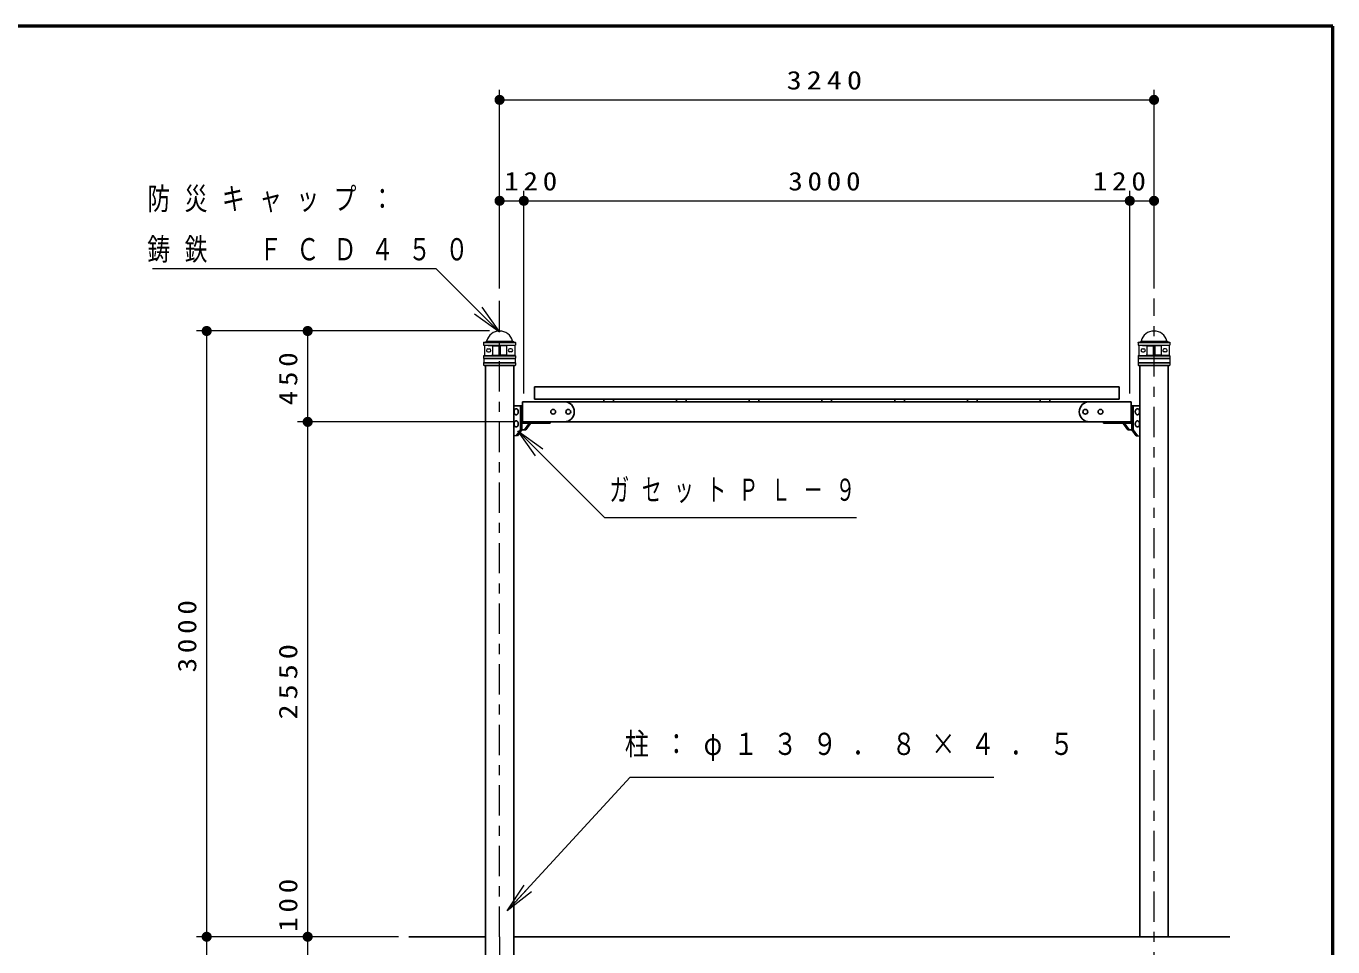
# Model space of a CAD drawing. Units: millimetres on the paper, scale 1:50. Extents: x -365 to 10, y -38 to 257.
# Drawn here: x -129.4 to 0, y 165.8 to 257 of the extents above; entities that cross this region are included whole.
import ezdxf

# ---------------------------------------------------------------- set-up
doc = ezdxf.new("R2010")
doc.units = ezdxf.units.MM
doc.linetypes.add('USER2', pattern=[6, 3, -1, 1, -1])
doc.layers.add('LY_1', color=7, linetype='Continuous', lineweight=25)
doc.layers.add('LY_2', color=7, linetype='Continuous', lineweight=13)
doc.styles.add('ＭＳ ゴシック', font='')
doc.styles.get('ＭＳ ゴシック').set_extended_font_data('MS Gothic')

# ---------------------------------------------------------------- blocks, each defined once
blk = doc.blocks.new('filled_dot')
at = {"color": 0, "linetype": 'Continuous', "lineweight": -2, "const_width": 1.25}
blk.add_lwpolyline([(-0.625, 0, 1), (0.625, 0, 1)], format="xyb", close=True, dxfattribs=at)

msp = doc.modelspace()

# ---------------------------------------------------------------- linework, layer by layer
at = {"layer": 'LY_1', "lineweight": 13}
for p, q in [((-82.507, 231.028), (-82.507, 250.697)), ((-17.707, 231.028), (-17.707, 250.697)), ((-82.507, 249.697), (-17.707, 249.697)), ((-80.107, 220.606), (-80.107, 240.697)), ((-20.107, 220.606), (-20.107, 240.697)), ((-82.507, 239.697), (-76.22, 239.697)), ((-80.107, 239.697), (-20.107, 239.697)), ((-23.872, 239.697), (-17.707, 239.697)), ((-84.278, 229.169), (-82.51, 226.695)), ((-82.51, 226.695), (-84.985, 228.462)), ((-82.51, 226.695), (-84.631, 228.816)), ((-83.507, 226.804), (-112.507, 226.804)), ((-111.507, 166.804), (-111.507, 226.804)), ((-101.507, 217.804), (-101.507, 226.804)), ((-84.087, 225.666), (-84.067, 225.686)), ((-84.087, 225.666), (-84.087, 225.406)), ((-84.087, 225.666), (-80.927, 225.666)), ((-84.087, 225.406), (-80.927, 225.406)), ((-84.087, 225.406), (-84.067, 225.386)), ((-84.067, 225.686), (-80.947, 225.686)), ((-84.067, 225.386), (-83.245, 225.35)), ((-84.067, 225.386), (-80.947, 225.386)), ((-84.007, 225.382), (-84.007, 224.39)), ((-83.905, 225.686), (-83.787, 225.804)), ((-83.787, 225.804), (-81.227, 225.804)), ((-83.207, 225.348), (-82.577, 225.348)), ((-83.207, 225.31), (-83.207, 224.461)), ((-82.577, 225.346), (-82.577, 224.426)), ((-81.807, 225.348), (-82.437, 225.348)), ((-82.437, 225.346), (-82.437, 224.426)), ((-81.807, 225.31), (-81.807, 224.461)), ((-80.947, 225.386), (-81.768, 225.35)), ((-81.109, 225.686), (-81.227, 225.804)), ((-81.007, 225.382), (-81.007, 224.39)), ((-80.947, 225.686), (-80.927, 225.666)), ((-80.947, 225.386), (-80.927, 225.406)), ((-80.927, 225.666), (-80.927, 225.406)), ((-19.287, 225.666), (-19.267, 225.686)), ((-19.287, 225.666), (-19.287, 225.406)), ((-19.287, 225.666), (-16.127, 225.666)), ((-19.287, 225.406), (-16.127, 225.406)), ((-19.287, 225.406), (-19.267, 225.386)), ((-19.267, 225.686), (-16.147, 225.686)), ((-19.267, 225.386), (-18.445, 225.35)), ((-19.267, 225.386), (-16.147, 225.386)), ((-19.207, 225.382), (-19.207, 224.39)), ((-19.105, 225.686), (-18.987, 225.804)), ((-18.987, 225.804), (-16.427, 225.804)), ((-18.407, 225.348), (-17.777, 225.348)), ((-18.407, 225.31), (-18.407, 224.461)), ((-17.777, 225.346), (-17.777, 224.426)), ((-17.007, 225.348), (-17.637, 225.348)), ((-17.637, 225.346), (-17.637, 224.426)), ((-17.007, 225.31), (-17.007, 224.461)), ((-16.147, 225.386), (-16.968, 225.35)), ((-16.309, 225.686), (-16.427, 225.804)), ((-16.207, 225.382), (-16.207, 224.39)), ((-16.147, 225.686), (-16.127, 225.666)), ((-16.147, 225.386), (-16.127, 225.406)), ((-16.127, 225.666), (-16.127, 225.406)), ((-84.047, 224.386), (-84.087, 224.346)), ((-84.087, 224.346), (-80.927, 224.346)), ((-84.087, 224.346), (-84.087, 224.106)), ((-84.087, 224.106), (-80.927, 224.106)), ((-84.087, 224.106), (-84.067, 224.086)), ((-84.067, 224.086), (-80.947, 224.086)), ((-84.067, 224.086), (-84.067, 223.686)), ((-84.047, 224.386), (-83.245, 224.421)), ((-84.047, 224.386), (-80.967, 224.386)), ((-83.657, 225.036), (-83.517, 225.036)), ((-83.657, 224.736), (-83.517, 224.736)), ((-83.207, 224.422), (-82.577, 224.422)), ((-81.807, 224.422), (-82.437, 224.422)), ((-80.967, 224.386), (-81.768, 224.421)), ((-81.357, 225.036), (-81.497, 225.036)), ((-81.357, 224.736), (-81.497, 224.736)), ((-80.967, 224.386), (-80.927, 224.346)), ((-80.927, 224.106), (-80.947, 224.086)), ((-80.947, 224.086), (-80.947, 223.686)), ((-80.927, 224.346), (-80.927, 224.106)), ((-19.247, 224.386), (-19.287, 224.346)), ((-19.287, 224.346), (-16.127, 224.346)), ((-19.287, 224.346), (-19.287, 224.106)), ((-19.287, 224.106), (-16.127, 224.106)), ((-19.287, 224.106), (-19.267, 224.086)), ((-19.267, 224.086), (-16.147, 224.086)), ((-19.267, 224.086), (-19.267, 223.686)), ((-19.247, 224.386), (-18.445, 224.421)), ((-19.247, 224.386), (-16.167, 224.386)), ((-18.857, 225.036), (-18.717, 225.036)), ((-18.857, 224.736), (-18.717, 224.736)), ((-18.407, 224.422), (-17.777, 224.422)), ((-17.007, 224.422), (-17.637, 224.422)), ((-16.167, 224.386), (-16.968, 224.421)), ((-16.557, 225.036), (-16.697, 225.036)), ((-16.557, 224.736), (-16.697, 224.736)), ((-16.167, 224.386), (-16.127, 224.346)), ((-16.127, 224.106), (-16.147, 224.086)), ((-16.147, 224.086), (-16.147, 223.686)), ((-16.127, 224.346), (-16.127, 224.106)), ((-84.067, 223.686), (-84.087, 223.666)), ((-84.087, 223.666), (-80.927, 223.666)), ((-84.087, 223.666), (-84.087, 223.426)), ((-84.087, 223.426), (-80.927, 223.426)), ((-84.087, 223.426), (-84.047, 223.386)), ((-84.067, 223.686), (-80.947, 223.686)), ((-84.047, 223.386), (-80.967, 223.386)), ((-80.927, 223.426), (-80.967, 223.386)), ((-80.947, 223.686), (-80.927, 223.666)), ((-80.927, 223.666), (-80.927, 223.426)), ((-19.267, 223.686), (-19.287, 223.666)), ((-19.287, 223.666), (-16.127, 223.666)), ((-19.287, 223.666), (-19.287, 223.426)), ((-19.287, 223.426), (-16.127, 223.426)), ((-19.287, 223.426), (-19.247, 223.386)), ((-19.267, 223.686), (-16.147, 223.686)), ((-19.247, 223.386), (-16.167, 223.386)), ((-16.127, 223.426), (-16.167, 223.386)), ((-16.147, 223.686), (-16.127, 223.666)), ((-16.127, 223.666), (-16.127, 223.426)), ((-81.027, 217.804), (-102.507, 217.804)), ((-101.507, 166.804), (-101.507, 217.804)), ((-80.713, 216.914), (-78.591, 214.793)), ((-80.713, 216.914), (-78.238, 215.146)), ((-78.945, 214.439), (-80.713, 216.914)), ((-101.507, 164.804), (-101.507, 173.076)), ((-81.742, 169.385), (-80.08, 171.932)), ((-81.742, 169.385), (-79.712, 171.593)), ((-79.344, 171.255), (-81.742, 169.385)), ((-92.507, 166.804), (-112.507, 166.804)), ((-92.507, 166.804), (-112.507, 166.804)), ((-111.507, 149.804), (-111.507, 166.804))]:
    msp.add_line(p, q, dxfattribs=at)
at = {"layer": 'LY_1', "linetype": 'USER2', "lineweight": 13}
for p, q in [((-82.507, 166.804), (-82.507, 230.028)), ((-17.707, 162.29), (-17.707, 230.028)), ((-82.507, 166.804), (-82.507, 147.759))]:
    msp.add_line(p, q, dxfattribs=at)
at = {"layer": 'LY_1'}
for p, q in [((-83.905, 223.386), (-83.905, 166.804)), ((-81.109, 223.386), (-81.109, 166.804)), ((-19.105, 223.386), (-19.105, 166.804)), ((-16.309, 223.386), (-16.309, 166.804)), ((-50.107, 219.804), (-76.107, 219.804)), ((-50.107, 219.804), (-24.107, 219.804)), ((-50.107, 217.804), (-76.107, 217.804)), ((-50.107, 217.804), (-24.107, 217.804)), ((-91.507, 166.804), (-83.905, 166.804)), ((-83.905, 166.804), (-83.905, 157.984)), ((-81.109, 166.804), (-10.214, 166.804)), ((-81.109, 166.804), (-81.109, 157.984))]:
    msp.add_line(p, q, dxfattribs=at)
at = {"layer": 'LY_1', "color": 40}
for p, q in [((-79.047, 221.264), (-21.167, 221.264)), ((-79.047, 220.064), (-79.047, 221.264)), ((-21.167, 220.064), (-21.167, 221.264)), ((-79.047, 220.064), (-21.167, 220.064)), ((-72.187, 219.804), (-72.187, 220.064)), ((-71.227, 219.804), (-71.227, 220.064)), ((-64.987, 219.804), (-64.987, 220.064)), ((-64.027, 219.804), (-64.027, 220.064)), ((-57.787, 219.804), (-57.787, 220.064)), ((-56.827, 219.804), (-56.827, 220.064)), ((-50.587, 219.804), (-50.587, 220.064)), ((-49.627, 219.804), (-49.627, 220.064)), ((-43.387, 219.804), (-43.387, 220.064)), ((-42.427, 219.804), (-42.427, 220.064)), ((-36.187, 219.804), (-36.187, 220.064)), ((-35.227, 219.804), (-35.227, 220.064)), ((-28.987, 219.804), (-28.987, 220.064)), ((-28.027, 219.804), (-28.027, 220.064)), ((-79.619, 217.604), (-79.619, 217.684)), ((-79.491, 217.604), (-79.619, 217.604)), ((-79.491, 217.604), (-79.491, 217.684))]:
    msp.add_line(p, q, dxfattribs=at)
at = {"layer": 'LY_1', "color": 4}
for p, q in [((-80.226, 219.404), (-81.109, 219.404)), ((-80.439, 217.004), (-80.439, 219.404)), ((-80.312, 217.004), (-80.312, 219.404)), ((-76.107, 219.804), (-80.226, 219.804)), ((-80.226, 217.684), (-80.226, 219.804)), ((-24.107, 219.804), (-19.987, 219.804)), ((-19.987, 217.684), (-19.987, 219.804)), ((-19.987, 219.404), (-19.105, 219.404)), ((-19.901, 217.004), (-19.901, 219.404)), ((-19.774, 217.004), (-19.774, 219.404)), ((-76.107, 217.804), (-80.226, 217.804)), ((-80.226, 217.684), (-77.507, 217.684)), ((-80.043, 217.004), (-79.619, 217.604)), ((-79.916, 217.004), (-79.491, 217.604)), ((-77.507, 217.684), (-77.507, 217.804)), ((-24.107, 217.804), (-19.987, 217.804)), ((-22.707, 217.684), (-22.707, 217.804)), ((-19.987, 217.684), (-22.707, 217.684)), ((-20.722, 217.604), (-20.722, 217.684)), ((-20.297, 217.004), (-20.722, 217.604)), ((-20.722, 217.604), (-20.594, 217.604)), ((-20.594, 217.604), (-20.594, 217.684)), ((-20.17, 217.004), (-20.594, 217.604)), ((-80.863, 216.404), (-80.439, 217.004)), ((-80.736, 216.404), (-80.312, 217.004)), ((-79.916, 217.004), (-80.439, 217.004)), ((-20.297, 217.004), (-19.774, 217.004)), ((-19.477, 216.404), (-19.901, 217.004)), ((-19.35, 216.404), (-19.774, 217.004))]:
    msp.add_line(p, q, dxfattribs=at)
at = {"layer": 'LY_1', "color": 4, "lineweight": 13}
for p, q in [((-80.736, 216.404), (-81.109, 216.404)), ((-19.477, 216.404), (-19.105, 216.404))]:
    msp.add_line(p, q, dxfattribs=at)
at = {"layer": 'LY_1', "lineweight": 13}
for points in [[(-82.51, 226.695), (-88.793, 232.977), (-116.868, 232.977)], [(-80.713, 216.914), (-72.118, 208.32), (-47.163, 208.32)], [(-81.742, 169.385), (-69.581, 182.61), (-33.573, 182.61)]]:
    msp.add_lwpolyline(points, dxfattribs=at)
at = {"layer": 'LY_1', "color": 4}
for points in [[(-80.863, 219.104), (-80.882, 219.102), (-80.9, 219.099), (-80.918, 219.093), (-80.936, 219.085), (-80.953, 219.075), (-80.969, 219.063), (-80.985, 219.049), (-81, 219.033), (-81.013, 219.016), (-81.026, 218.996), (-81.037, 218.976), (-81.047, 218.954), (-81.056, 218.93), (-81.063, 218.906), (-81.068, 218.881), (-81.072, 218.856), (-81.075, 218.83), (-81.075, 218.804), (-81.075, 218.777), (-81.072, 218.751), (-81.068, 218.726), (-81.063, 218.701), (-81.056, 218.677), (-81.047, 218.654), (-81.037, 218.632), (-81.026, 218.611), (-81.013, 218.591), (-81, 218.574), (-80.985, 218.558), (-80.969, 218.544), (-80.953, 218.532), (-80.936, 218.522), (-80.918, 218.514), (-80.9, 218.508), (-80.882, 218.505), (-80.863, 218.504), (-80.845, 218.505), (-80.826, 218.508), (-80.808, 218.514), (-80.791, 218.522), (-80.774, 218.532), (-80.757, 218.544), (-80.742, 218.558), (-80.727, 218.574), (-80.713, 218.591), (-80.701, 218.611), (-80.689, 218.632), (-80.68, 218.654), (-80.671, 218.677), (-80.664, 218.701), (-80.658, 218.726), (-80.654, 218.751), (-80.652, 218.777), (-80.651, 218.804), (-80.652, 218.83), (-80.654, 218.856), (-80.658, 218.881), (-80.664, 218.906), (-80.671, 218.93), (-80.68, 218.954), (-80.689, 218.976), (-80.701, 218.996), (-80.713, 219.016), (-80.727, 219.033), (-80.742, 219.049), (-80.757, 219.063), (-80.774, 219.075), (-80.791, 219.085), (-80.808, 219.093), (-80.826, 219.099), (-80.845, 219.102)], [(-19.35, 219.104), (-19.368, 219.102), (-19.387, 219.099), (-19.405, 219.093), (-19.422, 219.085), (-19.439, 219.075), (-19.456, 219.063), (-19.471, 219.049), (-19.486, 219.033), (-19.5, 219.016), (-19.512, 218.996), (-19.524, 218.976), (-19.533, 218.954), (-19.542, 218.93), (-19.549, 218.906), (-19.555, 218.881), (-19.559, 218.856), (-19.561, 218.83), (-19.562, 218.804), (-19.561, 218.777), (-19.559, 218.751), (-19.555, 218.726), (-19.549, 218.701), (-19.542, 218.677), (-19.533, 218.654), (-19.524, 218.632), (-19.512, 218.611), (-19.5, 218.591), (-19.486, 218.574), (-19.471, 218.558), (-19.456, 218.544), (-19.439, 218.532), (-19.422, 218.522), (-19.405, 218.514), (-19.387, 218.508), (-19.368, 218.505), (-19.35, 218.504), (-19.331, 218.505), (-19.313, 218.508), (-19.295, 218.514), (-19.277, 218.522), (-19.26, 218.532), (-19.244, 218.544), (-19.228, 218.558), (-19.213, 218.574), (-19.2, 218.591), (-19.187, 218.611), (-19.176, 218.632), (-19.166, 218.654), (-19.158, 218.677), (-19.15, 218.701), (-19.145, 218.726), (-19.141, 218.751), (-19.138, 218.777), (-19.138, 218.804), (-19.138, 218.83), (-19.141, 218.856), (-19.145, 218.881), (-19.15, 218.906), (-19.158, 218.93), (-19.166, 218.954), (-19.176, 218.976), (-19.187, 218.996), (-19.2, 219.016), (-19.213, 219.033), (-19.228, 219.049), (-19.244, 219.063), (-19.26, 219.075), (-19.277, 219.085), (-19.295, 219.093), (-19.313, 219.099), (-19.331, 219.102)], [(-80.863, 217.904), (-80.882, 217.902), (-80.9, 217.899), (-80.918, 217.893), (-80.936, 217.885), (-80.953, 217.875), (-80.969, 217.863), (-80.985, 217.849), (-81, 217.833), (-81.013, 217.816), (-81.026, 217.796), (-81.037, 217.776), (-81.047, 217.754), (-81.056, 217.73), (-81.063, 217.706), (-81.068, 217.681), (-81.072, 217.656), (-81.075, 217.63), (-81.075, 217.604), (-81.075, 217.577), (-81.072, 217.551), (-81.068, 217.526), (-81.063, 217.501), (-81.056, 217.477), (-81.047, 217.454), (-81.037, 217.432), (-81.026, 217.411), (-81.013, 217.391), (-81, 217.374), (-80.985, 217.358), (-80.969, 217.344), (-80.953, 217.332), (-80.936, 217.322), (-80.918, 217.314), (-80.9, 217.308), (-80.882, 217.305), (-80.863, 217.304), (-80.845, 217.305), (-80.826, 217.308), (-80.808, 217.314), (-80.791, 217.322), (-80.774, 217.332), (-80.757, 217.344), (-80.742, 217.358), (-80.727, 217.374), (-80.713, 217.391), (-80.701, 217.411), (-80.689, 217.432), (-80.68, 217.454), (-80.671, 217.477), (-80.664, 217.501), (-80.658, 217.526), (-80.654, 217.551), (-80.652, 217.577), (-80.651, 217.604), (-80.652, 217.63), (-80.654, 217.656), (-80.658, 217.681), (-80.664, 217.706), (-80.671, 217.73), (-80.68, 217.754), (-80.689, 217.776), (-80.701, 217.796), (-80.713, 217.816), (-80.727, 217.833), (-80.742, 217.849), (-80.757, 217.863), (-80.774, 217.875), (-80.791, 217.885), (-80.808, 217.893), (-80.826, 217.899), (-80.845, 217.902)], [(-19.35, 217.904), (-19.368, 217.902), (-19.387, 217.899), (-19.405, 217.893), (-19.422, 217.885), (-19.439, 217.875), (-19.456, 217.863), (-19.471, 217.849), (-19.486, 217.833), (-19.5, 217.816), (-19.512, 217.796), (-19.524, 217.776), (-19.533, 217.754), (-19.542, 217.73), (-19.549, 217.706), (-19.555, 217.681), (-19.559, 217.656), (-19.561, 217.63), (-19.562, 217.604), (-19.561, 217.577), (-19.559, 217.551), (-19.555, 217.526), (-19.549, 217.501), (-19.542, 217.477), (-19.533, 217.454), (-19.524, 217.432), (-19.512, 217.411), (-19.5, 217.391), (-19.486, 217.374), (-19.471, 217.358), (-19.456, 217.344), (-19.439, 217.332), (-19.422, 217.322), (-19.405, 217.314), (-19.387, 217.308), (-19.368, 217.305), (-19.35, 217.304), (-19.331, 217.305), (-19.313, 217.308), (-19.295, 217.314), (-19.277, 217.322), (-19.26, 217.332), (-19.244, 217.344), (-19.228, 217.358), (-19.213, 217.374), (-19.2, 217.391), (-19.187, 217.411), (-19.176, 217.432), (-19.166, 217.454), (-19.158, 217.477), (-19.15, 217.501), (-19.145, 217.526), (-19.141, 217.551), (-19.138, 217.577), (-19.138, 217.604), (-19.138, 217.63), (-19.141, 217.656), (-19.145, 217.681), (-19.15, 217.706), (-19.158, 217.73), (-19.166, 217.754), (-19.176, 217.776), (-19.187, 217.796), (-19.2, 217.816), (-19.213, 217.833), (-19.228, 217.849), (-19.244, 217.863), (-19.26, 217.875), (-19.277, 217.885), (-19.295, 217.893), (-19.313, 217.899), (-19.331, 217.902)]]:
    msp.add_lwpolyline(points, close=True, dxfattribs=at)
for centre in [(-77.207, 218.804), (-75.707, 218.804), (-24.507, 218.804), (-23.007, 218.804)]:
    msp.add_circle(centre, 0.24, dxfattribs=at)
at = {"layer": 'LY_1', "lineweight": 13}
for centre, radius, start, end in [((-82.507, 225.484), 1.319, 14.00253, 165.99746), ((-17.707, 225.484), 1.319, 14.00253, 165.99746), ((-83.247, 225.31), 0.04, 0, 87.5), ((-82.617, 225.346), 0.04, 0, 90), ((-82.397, 225.346), 0.04, 90, 180), ((-81.767, 225.31), 0.04, 92.5, 180), ((-18.447, 225.31), 0.04, 0, 87.5), ((-17.817, 225.346), 0.04, 0, 90), ((-17.597, 225.346), 0.04, 90, 180), ((-16.967, 225.31), 0.04, 92.5, 180), ((-83.657, 224.886), 0.15, 90, 270), ((-83.517, 224.886), 0.15, 270, 90), ((-83.247, 224.461), 0.04, 272.5, 0), ((-82.617, 224.426), 0.04, 270, 0), ((-82.397, 224.426), 0.04, 180, 270), ((-81.767, 224.461), 0.04, 180, 267.5), ((-81.497, 224.886), 0.15, 90, 270), ((-81.357, 224.886), 0.15, 270, 90), ((-18.857, 224.886), 0.15, 90, 270), ((-18.717, 224.886), 0.15, 270, 90), ((-18.447, 224.461), 0.04, 272.5, 0), ((-17.817, 224.426), 0.04, 270, 0), ((-17.597, 224.426), 0.04, 180, 270), ((-16.967, 224.461), 0.04, 180, 267.5), ((-16.697, 224.886), 0.15, 90, 270), ((-16.557, 224.886), 0.15, 270, 90)]:
    msp.add_arc(centre, radius, start, end, dxfattribs=at)
at = {"layer": 'LY_1', "color": 4}
for centre, start, end in [((-76.107, 218.804), 270, 90), ((-24.107, 218.804), 90, 270)]:
    msp.add_arc(centre, 1, start, end, dxfattribs=at)
at = {"layer": 'LY_2', "lineweight": 50}
for p, q in [((0, 257), (-365, 257)), ((0, 0), (0, 257))]:
    msp.add_line(p, q, dxfattribs=at)

# ---------------------------------------------------------------- block references
at = {"layer": 'LY_1', "lineweight": 13, "xscale": 0.4, "yscale": 0.4}
for p in [(-82.507, 249.697), (-82.507, 239.697), (-80.107, 239.697), (-20.107, 239.697)]:
    msp.add_blockref('filled_dot', p, dxfattribs=at)
for p, rotation in [((-17.707, 249.697), 180), ((-80.107, 239.697), 180), ((-20.107, 239.697), 180), ((-17.707, 239.697), 180), ((-111.507, 226.804), 270), ((-101.507, 226.804), 270), ((-101.507, 217.804), 270), ((-101.507, 217.804), 90), ((-111.507, 166.804), 90), ((-111.507, 166.804), 270), ((-101.507, 166.804), 90), ((-101.507, 166.804), 270)]:
    msp.add_blockref('filled_dot', p, dxfattribs=dict(at, rotation=rotation))

# ---------------------------------------------------------------- texts
at = {"layer": 'LY_1', "style": 'ＭＳ ゴシック'}
for s, insert, char_height, attachment_point in [('\\T1.33;\\W1.2;3240', (-50.107, 250.697), 1.833, 8), ('\\T1.33;\\W1.15;120', (-79.188, 240.697), 1.833, 8), ('\\T1.33;\\W1.15;3000', (-50.107, 240.697), 1.833, 8), ('\\T1.33;\\W1.15;120', (-20.903, 240.697), 1.833, 8), ('\\T1.64;\\W0.75;防災キャップ：', (-117.378, 239.777), 2.199, 4), ('\\T1.64;\\W0.75;鋳鉄\u3000ＦＣＤ４５０', (-117.378, 234.777), 2.199, 4), ('\\T1.64;\\W0.65;ガセットＰＬ－９', (-71.618, 210.97), 2.199, 4), ('\\T1.63;\\W0.8;柱：φ１３９．８×４．５', (-70.115, 185.61), 2.199, 4)]:
    msp.add_mtext(s, dxfattribs=dict(at, insert=insert, char_height=char_height, attachment_point=attachment_point))
at = {"layer": 'LY_1', "char_height": 1.833, "attachment_point": 8, "rotation": 90, "style": 'ＭＳ ゴシック'}
for s, insert in [('\\T1.33;\\W1.15;450', (-102.507, 222.304)), ('\\T1.33;\\W1.15;3000', (-112.507, 196.804)), ('\\T1.33;\\W1.2;2550', (-102.507, 192.304)), ('\\T1.33;\\W1.15;100', (-102.507, 170.16))]:
    msp.add_mtext(s, dxfattribs=dict(at, insert=insert))

doc.saveas('drawing.dxf')
